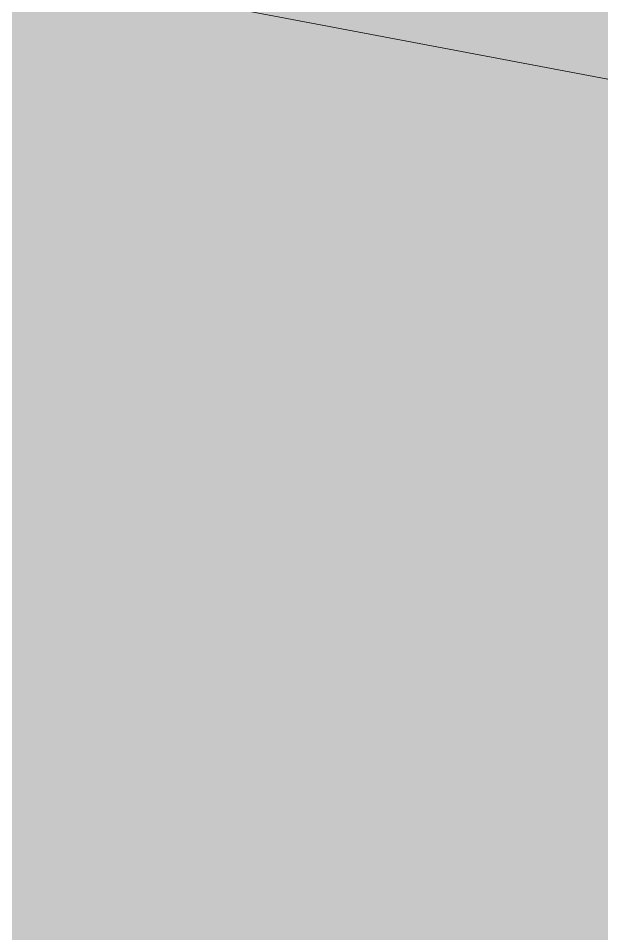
# Model space of a CAD drawing. Header units: millimetres. Extents: x 396621004 to 402046651, y 6785344214 to 6789799943.
# Drawn here: x 398705899 to 398712219, y 6787115381 to 6787125306 of the extents above; entities that cross this region are included whole.
import ezdxf

# ---------------------------------------------------------------- set-up
doc = ezdxf.new("R2010")
doc.units = ezdxf.units.MM
doc.header["$MEASUREMENT"] = 0
doc.layers.add('02 Korkeuskayrat_Kynä_nro__2', color=8, linetype='Continuous', lineweight=15)
doc.layers.add('03 Alueiden rajat_Kynä_nro__182', color=7, linetype='Continuous', lineweight=0, true_color=0xbabdd2)

msp = doc.modelspace()

# ---------------------------------------------------------------- hatches: boundary and pattern name
at = {"layer": '03 Alueiden rajat_Kynä_nro__182', "linetype": 'Continuous', "lineweight": 0, "true_color": 0x5d5e69}
msp.add_hatch(color=251, dxfattribs=at).paths.add_polyline_path([(398666569.45, 6787168015.94), (398658757.04, 6787123820.66), (398669927.94, 6787124154.3), (398677280.39, 6787123515.59), (398681728.01, 6787123130.5), (398690827.2, 6787120946.68), (398692855.5, 6787120459.89), (398701885.52, 6787117669.25), (398712094.84, 6787111147.76), (398718909.48, 6787107006.81), (398720922.7, 6787101375.52), (398720935.37, 6787101117.88), (398721049.06, 6787098624.9), (398722312.59, 6787097114.55), (398725777.36, 6787098223.9), (398748689.77, 6787107966.01), (398750369.77, 6787108414.01), (398752223.78, 6787110462.01), (398752985.78, 6787111774.01), (398754255.78, 6787112594.02), (398754963.78, 6787113938.02), (398754963.78, 6787115170.02), (398754329.78, 6787117110.02), (398754537.78, 6787120946.03), (398756738.08, 6787130091.19), (398770791.8, 6787150178.07), (398776127, 6787167432.06), (398780631.44, 6787198712.33), (398771370.7, 6787211449.09), (398731301.36, 6787225905.84), (398723847.55, 6787214871.18), (398713964.09, 6787204497.21), (398703683.87, 6787194117.81), (398690436.11, 6787181378.85), (398678581.4, 6787173697.23)])

# ---------------------------------------------------------------- linework, layer by layer
at = {"layer": '02 Korkeuskayrat_Kynä_nro__2', "color": 8, "linetype": 'Continuous', "lineweight": 15, "flags": 128}
msp.add_lwpolyline([(398598848.88, 6787095974.29), (398618155.62, 6787116128.9), (398628137.5, 6787127481.5), (398637925.65, 6787134333.06), (398650948.43, 6787134533.11), (398671173.33, 6787133442.86), (398691490.88, 6787128581.75), (398713585.81, 6787124400.79), (398731713.25, 6787120889.99), (398747768.5, 6787121970.24), (398760614.38, 6787129952.06), (398770006.62, 6787139324.21), (398776812.84, 6787152557.23), (398783046.25, 6787164309.92), (398788344.65, 6787177352.91), (398794544.37, 6787188115.37)], dxfattribs=at)

doc.saveas('drawing.dxf')
